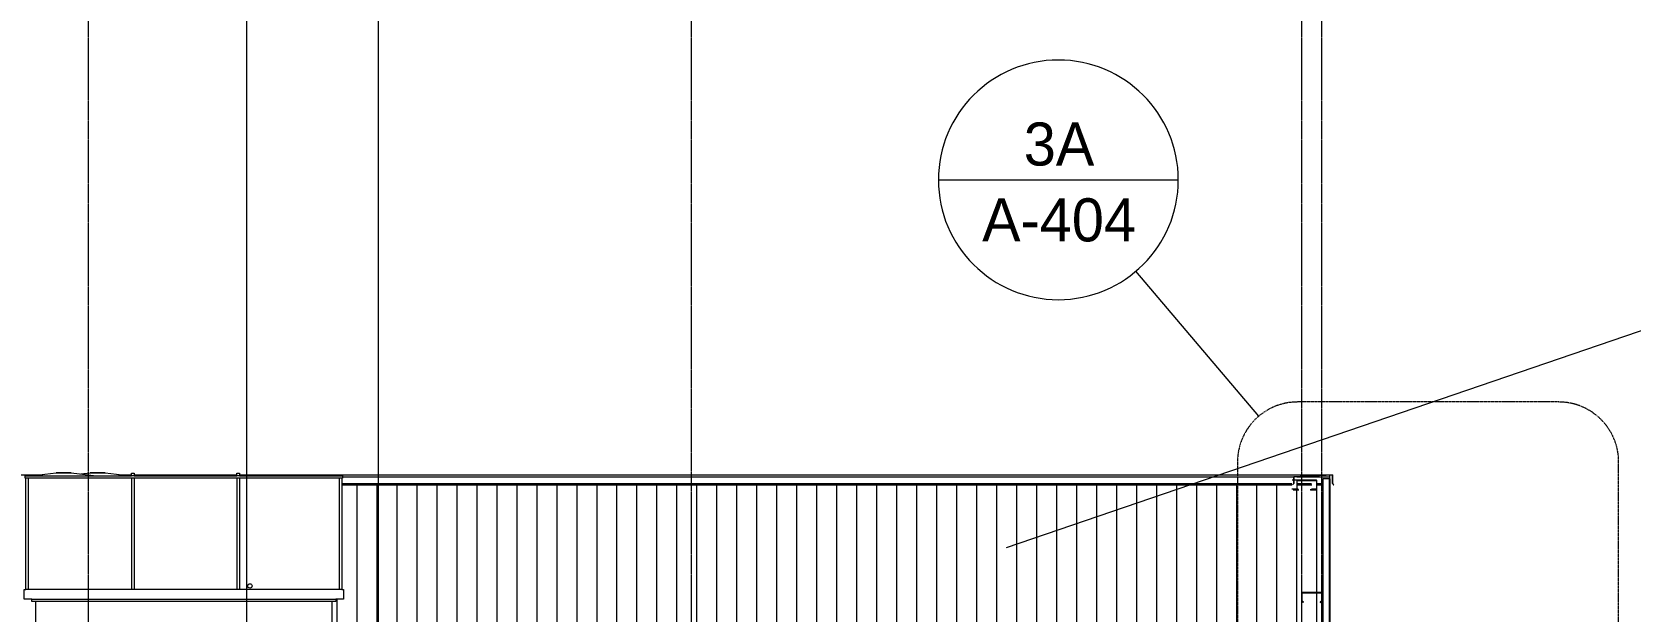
# Model space of a CAD drawing. Header units: inches. Extents: x -23565 to -21, y -324 to 853.
# Drawn here: x -15128 to -14489, y 189 to 421 of the extents above; entities that cross this region are included whole.
import ezdxf

# ---------------------------------------------------------------- set-up
doc = ezdxf.new("R2010")
doc.units = ezdxf.units.IN
doc.header["$MEASUREMENT"] = 0
doc.linetypes.add('Dash Dot 3_16_', pattern=[0.3125, 0.1875, -0.0625, 0, -0.0625])
doc.linetypes.add('Grid Line 1_2_', pattern=[0.875, 0.5, -0.125, 0.125, -0.125])
for name, color, linetype, lineweight in [('A-ANNO-IDEN', 131, 'Continuous', 9), ('A-ANNO-SYMB', 150, 'Continuous', 9), ('A-WALL', 113, 'Continuous', 13), ('A-WALL-PATT', 111, 'Continuous', 25), ('G-ANNO-SYMB', 111, 'Continuous', 9), ('M-EQPM', 50, 'Continuous', 13), ('S-BEAM', 12, 'Continuous', 13), ('S-GRID', 1, 'Continuous', 9)]:
    doc.layers.add(name, color=color, linetype=linetype, lineweight=lineweight)
doc.styles.add('Century Gothic', font='GOTHIC.TTF', dxfattribs={"height": 17.245342})

# ---------------------------------------------------------------- blocks, each defined once
blk = doc.blocks.new('Girt_C - 8_D-1785278-Building Section - East_West looking South _ Fitness Center')
at = {"layer": 'S-BEAM', "lineweight": 9}
h = blk.add_hatch(dxfattribs=at)
h.set_pattern_fill('FP_12', color=8, style=0, pattern_type=2)
h.set_pattern_definition([(45, (-33539.073, 67.247), (-19.00703, 19.00703), []), (45, (-33539.073, 96.047), (-19.00703, 19.00703), [])])
h.paths.add_polyline_path([(-22064.15, 237.31), (-22063.57, 237.8), (-22063.57, 241.11), (-22063.68, 241.11), (-22063.68, 237.85), (-22064.22, 237.4)], flags=0)
h.paths.add_polyline_path([(-22071, 237.31), (-22070.93, 237.4), (-22071.46, 237.85), (-22071.46, 241.11), (-22071.57, 241.11), (-22071.57, 237.8)], flags=0)
h.paths.add_polyline_path([(-22063.76, 241.19), (-22063.76, 241.3), (-22071.39, 241.3), (-22071.39, 241.19)], flags=0)
at = {"layer": 'S-BEAM', "color": 8, "lineweight": 9}
for p, q in [((-22073.59, 237.8), (-22071.57, 237.8)), ((-22072.83, 241.3), (-22073.41, 241.3)), ((-22071, 237.31), (-22073.02, 237.31)), ((-22071.39, 241.3), (-22072.77, 241.3)), ((-22071.46, 241.11), (-22071.57, 241.11)), ((-22064.22, 237.4), (-22066.24, 237.4)), ((-22064.15, 237.31), (-22066.17, 237.31)), ((-22063.68, 241.11), (-22065.7, 241.11)), ((-22065.7, 237.85), (-22063.68, 237.85))]:
    blk.add_line(p, q, dxfattribs=at)
at = {"layer": 'S-BEAM', "color": 7}
for p, q in [((-22071.57, 241.11), (-22071.57, 237.8)), ((-22071.57, 237.8), (-22071, 237.31)), ((-22071.46, 237.85), (-22071.46, 241.11)), ((-22070.93, 237.4), (-22071.46, 237.85)), ((-22063.76, 241.3), (-22071.39, 241.3)), ((-22071.39, 241.19), (-22063.76, 241.19)), ((-22071, 237.31), (-22070.93, 237.4)), ((-22063.68, 237.85), (-22064.22, 237.4)), ((-22064.22, 237.4), (-22064.15, 237.31)), ((-22064.15, 237.31), (-22063.57, 237.8)), ((-22063.68, 241.11), (-22063.68, 237.85)), ((-22063.57, 237.8), (-22063.57, 241.11))]:
    blk.add_line(p, q, dxfattribs=at)
at = {"layer": 'S-BEAM', "color": 7, "flags": 128}
for points in [[(-22071.39, 241.3), (-22071.46, 241.28), (-22071.52, 241.24), (-22071.56, 241.18), (-22071.57, 241.11)], [(-22071.46, 241.11), (-22071.45, 241.15), (-22071.42, 241.18), (-22071.39, 241.19)], [(-22063.57, 241.11), (-22063.59, 241.18), (-22063.63, 241.24), (-22063.69, 241.28), (-22063.76, 241.3)], [(-22063.76, 241.19), (-22063.72, 241.18), (-22063.69, 241.15), (-22063.68, 241.11)]]:
    blk.add_lwpolyline(points, dxfattribs=at)
blk = doc.blocks.new('Girt_C - 8_D-1785280-Building Section - East_West looking South _ Fitness Center')
at = {"layer": 'S-BEAM', "color": 7}
for p, q in [((-22069.64, 196.11), (-22069.64, 192.8)), ((-22069.64, 192.8), (-22069.07, 192.31)), ((-22069.53, 192.85), (-22069.53, 196.11)), ((-22069, 192.4), (-22069.53, 192.85)), ((-22061.83, 196.3), (-22069.45, 196.3)), ((-22069.45, 196.19), (-22061.83, 196.19)), ((-22069.07, 192.31), (-22069, 192.4)), ((-22061.75, 192.85), (-22062.29, 192.4)), ((-22062.29, 192.4), (-22062.22, 192.31)), ((-22062.22, 192.31), (-22061.64, 192.8)), ((-22061.75, 196.11), (-22061.75, 192.85)), ((-22061.64, 192.8), (-22061.64, 196.11))]:
    blk.add_line(p, q, dxfattribs=at)
for centre, radius, start, end in [((-22069.45, 196.11), 0.188, 90, 180), ((-22069.45, 196.11), 0.0782, 90, 177.87728), ((-22061.83, 196.11), 0.188, 0, 90), ((-22061.83, 196.11), 0.0782, 3.04236, 90)]:
    blk.add_arc(centre, radius, start, end, dxfattribs=at)
blk = doc.blocks.new('AHU-Rooftop-Carrier 48TC 15-28 ton - TC017-1749339-Building Section - East_West looking South _ Fitness Center')
at = {"layer": 'M-EQPM', "color": 8, "lineweight": 9}
for p, q in [((-22580.45, 243.08), (-22577.08, 243.08)), ((-22580.45, 242.08), (-22580.45, 243.08)), ((-22568.08, 244.08), (-22577.08, 243.08)), ((-22577.08, 243.08), (-22553.08, 243.08)), ((-22568.08, 244.21), (-22568.08, 244.08)), ((-22562.08, 244.21), (-22568.08, 244.21)), ((-22562.08, 244.08), (-22568.08, 244.08)), ((-22562.08, 244.08), (-22562.08, 244.21)), ((-22553.08, 243.08), (-22562.08, 244.08)), ((-22554.39, 244.08), (-22558.23, 243.66)), ((-22554.39, 244.21), (-22554.39, 244.08)), ((-22548.39, 244.21), (-22554.39, 244.21)), ((-22548.39, 244.08), (-22554.39, 244.08)), ((-22553.08, 243.08), (-22539.39, 243.08)), ((-22553.08, 243.08), (-22537.89, 243.08)), ((-22548.39, 244.08), (-22548.39, 244.21)), ((-22539.39, 243.08), (-22548.39, 244.08)), ((-22537.89, 244.08), (-22536.89, 244.08)), ((-22537.89, 243.08), (-22537.89, 244.08)), ((-22536.89, 243.08), (-22537.89, 243.08)), ((-22536.89, 244.08), (-22536.89, 243.08)), ((-22536.89, 243.08), (-22495.72, 243.08)), ((-22495.72, 244.08), (-22494.72, 244.08)), ((-22495.72, 243.08), (-22495.72, 244.08)), ((-22494.72, 243.08), (-22495.72, 243.08)), ((-22494.72, 244.08), (-22494.72, 243.08)), ((-22494.72, 243.08), (-22453.52, 243.08)), ((-22453.52, 243.08), (-22453.52, 242.08)), ((-22580.2, 242.08), (-22580.45, 242.08)), ((-22453.77, 242.08), (-22580.2, 242.08)), ((-22580.2, 197.46), (-22580.2, 242.08)), ((-22579.2, 242.08), (-22579.2, 197.46)), ((-22537.89, 242.08), (-22537.89, 197.46)), ((-22536.89, 242.08), (-22536.89, 197.46)), ((-22495.72, 242.08), (-22495.72, 197.46)), ((-22494.72, 242.08), (-22494.72, 197.46)), ((-22454.77, 242.08), (-22454.77, 197.46)), ((-22453.52, 242.08), (-22453.77, 242.08)), ((-22453.77, 242.08), (-22453.77, 197.46)), ((-22580.92, 193.71), (-22580.92, 197.46)), ((-22580.92, 197.46), (-22580.2, 197.46)), ((-22577.8, 193.71), (-22580.92, 193.71)), ((-22453.77, 197.46), (-22580.2, 197.46)), ((-22577.8, 193.71), (-22456.17, 193.71)), ((-22577.8, 192.71), (-22577.8, 193.71)), ((-22576.17, 192.71), (-22577.8, 192.71)), ((-22576.17, 179.83), (-22576.17, 192.71)), ((-22457.8, 192.71), (-22576.17, 192.71)), ((-22456.17, 192.71), (-22457.8, 192.71)), ((-22457.8, 192.71), (-22457.8, 179.83)), ((-22456.17, 193.71), (-22456.17, 192.71)), ((-22453.05, 193.71), (-22456.17, 193.71)), ((-22453.77, 197.46), (-22453.05, 197.46)), ((-22453.05, 197.46), (-22453.05, 193.71)), ((-22577.8, 179.71), (-22577.8, 179.83)), ((-22577.8, 179.83), (-22576.17, 179.83)), ((-22456.17, 179.71), (-22577.8, 179.71)), ((-22457.8, 179.83), (-22576.17, 179.83)), ((-22457.8, 179.83), (-22456.17, 179.83)), ((-22456.17, 179.83), (-22456.17, 179.71))]:
    blk.add_line(p, q, dxfattribs=at)
blk.add_circle((-22490.55, 198.96), 0.875, dxfattribs=at)
blk = doc.blocks.new('Section - Callout Head-19020-Building Section - East_West looking South _ Fitness Center')
at = {"layer": 'A-ANNO-SYMB'}
blk.add_line((-22215.04, 361.61), (-22119.04, 361.61), dxfattribs=at)
for start, end in [(0, 180), (180, 360)]:
    blk.add_arc((-22167.04, 361.61), 48, start, end, dxfattribs=at)

msp = doc.modelspace()

# ---------------------------------------------------------------- hatches: boundary and pattern name
at = {"layer": 'A-WALL-PATT', "lineweight": 9}
h = msp.add_hatch(dxfattribs=at)
h.set_pattern_fill('FP_38', color=8, style=0, pattern_type=2)
h.set_pattern_definition([(270, (-30150.186, -153.667), (8, 5e-16), [])])
h.paths.add_polyline_path([(-14609.17795, 157.38454), (-14609.17795, 158.5), (-14611.67795, 158.5), (-14611.67795, 239.45581), (-14614.11096, 239.45581), (-14614.11096, 237.79688), (-14614.75692, 237.31387), (-14616.76687, 237.39766), (-14616.23029, 237.84788), (-14616.23029, 239.45581), (-14622.00199, 239.45581), (-14621.94121, 237.79688), (-14621.4665, 237.39857), (-14621.53681, 237.31478), (-14623.54676, 237.31478), (-14624.12133, 237.79688), (-14624.13244, 239.45581), (-15004.30317, 239.45581), (-15004.30317, 197.45862), (-15003.58442, 197.45862), (-15003.58442, 193.70862), (-15006.70942, 193.70862), (-15006.70942, 192.70862), (-15008.33442, 192.70862), (-15008.33442, 179.83362), (-15006.70942, 179.83362), (-15006.70942, 179.70862), (-15128.33442, 179.70862), (-15128.33442, 179.83362), (-15126.70942, 179.83362), (-15126.70942, 192.70862), (-15128.33442, 192.70862), (-15128.33442, 193.70862), (-15131.45942, 193.70862), (-15131.45942, 197.45862), (-15130.74067, 197.45862), (-15130.74067, 239.45581), (-15348.42795, 239.45581), (-15348.42795, 190), (-15349.17795, 190), (-15349.17795, 188.21788), (-14612.15733, 157.51586), (-14612.15733, 185.5), (-14612.05295, 185.5), (-14612.05295, 157.50434)], flags=0)
h.paths.add_polyline_path([(-14612.75358, 168.57171), (-14612.82388, 168.65549), (-14612.28733, 169.10571), (-14612.28733, 172.37131), (-14612.17795, 172.36721), (-14612.17795, 169.05471), (-14612.36545, 168.89738)], flags=0)
h.paths.add_polyline_path([(-14619.60342, 168.57262), (-14620.17795, 169.10571), (-14620.17795, 172.36721), (-14620.06858, 172.37008), (-14619.99048, 169.04018), (-14619.53312, 168.65641)], flags=0)
h.paths.add_polyline_path([(-14612.75358, 172.44534), (-14619.99048, 172.44534), (-14619.99048, 172.55471), (-14612.36545, 172.55471), (-14612.3654, 172.44534)], flags=0)
h.paths.add_polyline_path([(-14612.75358, 192.31387), (-14612.82388, 192.39766), (-14612.28733, 192.84788), (-14612.28733, 196.11347), (-14612.17795, 196.10938), (-14612.17795, 192.79688), (-14612.36545, 192.63954)], flags=0)
h.paths.add_polyline_path([(-14619.60342, 192.31478), (-14620.17795, 192.84788), (-14620.17795, 196.10938), (-14620.06858, 196.11224), (-14619.99048, 192.78235), (-14619.53312, 192.39857)], flags=0)
h.paths.add_polyline_path([(-14612.82388, 196.1875), (-14619.99048, 196.1875), (-14619.99048, 196.29688), (-14612.36545, 196.29687), (-14612.3654, 196.1875), (-14612.75358, 196.1875)], flags=0)

# ---------------------------------------------------------------- linework, layer by layer
at = {"layer": 'A-ANNO-IDEN', "color": 153}
msp.add_line((-14738.3083, 214.39687), (-14455.81412, 311.04597), dxfattribs=at)
at = {"layer": 'A-ANNO-SYMB'}
msp.add_line((-14637.3869, 266.94174), (-14686.55028, 324.98509), dxfattribs=at)
at = {"layer": 'A-ANNO-SYMB', "linetype": 'Dash Dot 3_16_'}
for p, q in [((-14517.36459, 272.62822), (-14621.87513, 272.62822)), ((-14645.87513, 248.62822), (-14645.87513, -26.79814)), ((-14493.36459, -26.79814), (-14493.36459, 248.62822))]:
    msp.add_line(p, q, dxfattribs=at)
for centre, start, end in [((-14621.87513, 248.62822), 90, 180), ((-14517.36459, 248.62822), 0, 90)]:
    msp.add_arc(centre, 24, start, end, dxfattribs=at)
at = {"layer": 'A-WALL', "color": 8, "lineweight": 9}
for p, q in [((-15361.24045, 243.5), (-15123.86824, 243.5)), ((-15093.67561, 243.5), (-15088.42817, 243.5)), ((-15087.42817, 243.5), (-15046.2563, 243.5)), ((-15045.2563, 243.5), (-14609.05295, 243.5)), ((-14609.05295, 243.37974), (-14609.05295, 241.83088)), ((-15004.30317, 240), (-14624.10412, 240)), ((-15004.30317, 239.5), (-14624.09903, 239.5)), ((-15004.30317, 239.45581), (-14624.09948, 239.45581)), ((-15004.05317, 242.68768), (-14623.36545, 242.68768)), ((-14622.17125, 242.68768), (-14609.05295, 242.68768)), ((-14622.00199, 240), (-14616.21309, 240)), ((-14622.00199, 239.5), (-14616.20799, 239.5)), ((-14622.00199, 239.45581), (-14616.20844, 239.45581)), ((-14614.11096, 240), (-14611.67795, 240)), ((-14614.11096, 239.5), (-14611.67795, 239.5)), ((-14614.11096, 239.45581), (-14611.67795, 239.45581))]:
    msp.add_line(p, q, dxfattribs=at)
at = {"layer": 'A-WALL', "color": 7}
for p, q in [((-14607.86545, 243.5), (-14623.36545, 242.68768)), ((-14623.30295, 242.62837), (-14607.92795, 243.43414)), ((-14607.92795, 243.43414), (-14607.92795, 239.97411)), ((-14607.86545, 240), (-14607.86545, 243.5)), ((-14623.36545, 240), (-14623.86545, 239.5)), ((-14623.86545, 239.5), (-14623.82126, 239.45581)), ((-14623.82126, 239.45581), (-14623.30295, 239.97411)), ((-14623.36545, 242.68768), (-14623.36545, 240)), ((-14623.30295, 239.97411), (-14623.30295, 242.62837)), ((-14608.86545, 241.83088), (-14611.67795, 241.83088)), ((-14611.67795, 241.83088), (-14611.67795, 158.5)), ((-14609.17795, 241.83088), (-14609.17795, 158.5)), ((-14608.86545, 158.5), (-14608.86545, 241.83088)), ((-14607.92795, 239.97411), (-14607.40965, 239.45581)), ((-14607.36545, 239.5), (-14607.86545, 240)), ((-14607.40965, 239.45581), (-14607.36545, 239.5))]:
    msp.add_line(p, q, dxfattribs=at)
at = {"layer": 'G-ANNO-SYMB'}
for p, q in [((-15042.39173, 737.15708), (-15042.39173, -79.66081)), ((-14989.71135, 545.15708), (-14989.71135, -79.66081))]:
    msp.add_line(p, q, dxfattribs=at)
at = {"layer": 'S-GRID', "linetype": 'Grid Line 1_2_'}
for p, q in [((-15105.67795, -273.16081), (-15105.67795, 671.89181)), ((-14864.42795, -273.16081), (-14864.42795, 671.89181)), ((-14620.17795, -273.16081), (-14620.17795, 671.89181)), ((-14612.17795, -273.16081), (-14612.17795, 671.89181))]:
    msp.add_line(p, q, dxfattribs=at)

# ---------------------------------------------------------------- block references
at = {"layer": 'A-ANNO-SYMB'}
msp.add_blockref('Section - Callout Head-19020-Building Section - East_West looking South _ Fitness Center', (7449.46227, 0), dxfattribs=at)
at = {"layer": 'M-EQPM', "color": 8, "lineweight": 9}
msp.add_blockref('AHU-Rooftop-Carrier 48TC 15-28 ton - TC017-1749339-Building Section - East_West looking South _ Fitness Center', (7449.46227, 0), dxfattribs=at)
at = {"layer": 'S-BEAM', "color": 8, "lineweight": 9}
for name in ['Girt_C - 8_D-1785278-Building Section - East_West looking South _ Fitness Center', 'Girt_C - 8_D-1785280-Building Section - East_West looking South _ Fitness Center']:
    msp.add_blockref(name, (7449.46227, 0), dxfattribs=at)

# ---------------------------------------------------------------- texts
at = {"layer": 'A-ANNO-SYMB', "char_height": 17.245342, "attachment_point": 2, "line_spacing_factor": 0.984117, "style": 'Century Gothic'}
for s, insert, width in [('3A', (-14717.29696, 384.59347), 36.936), ('A-404', (-14717.29696, 354.20896), 77.76)]:
    msp.add_mtext(s, dxfattribs=dict(at, insert=insert, width=width))

doc.saveas('drawing.dxf')
